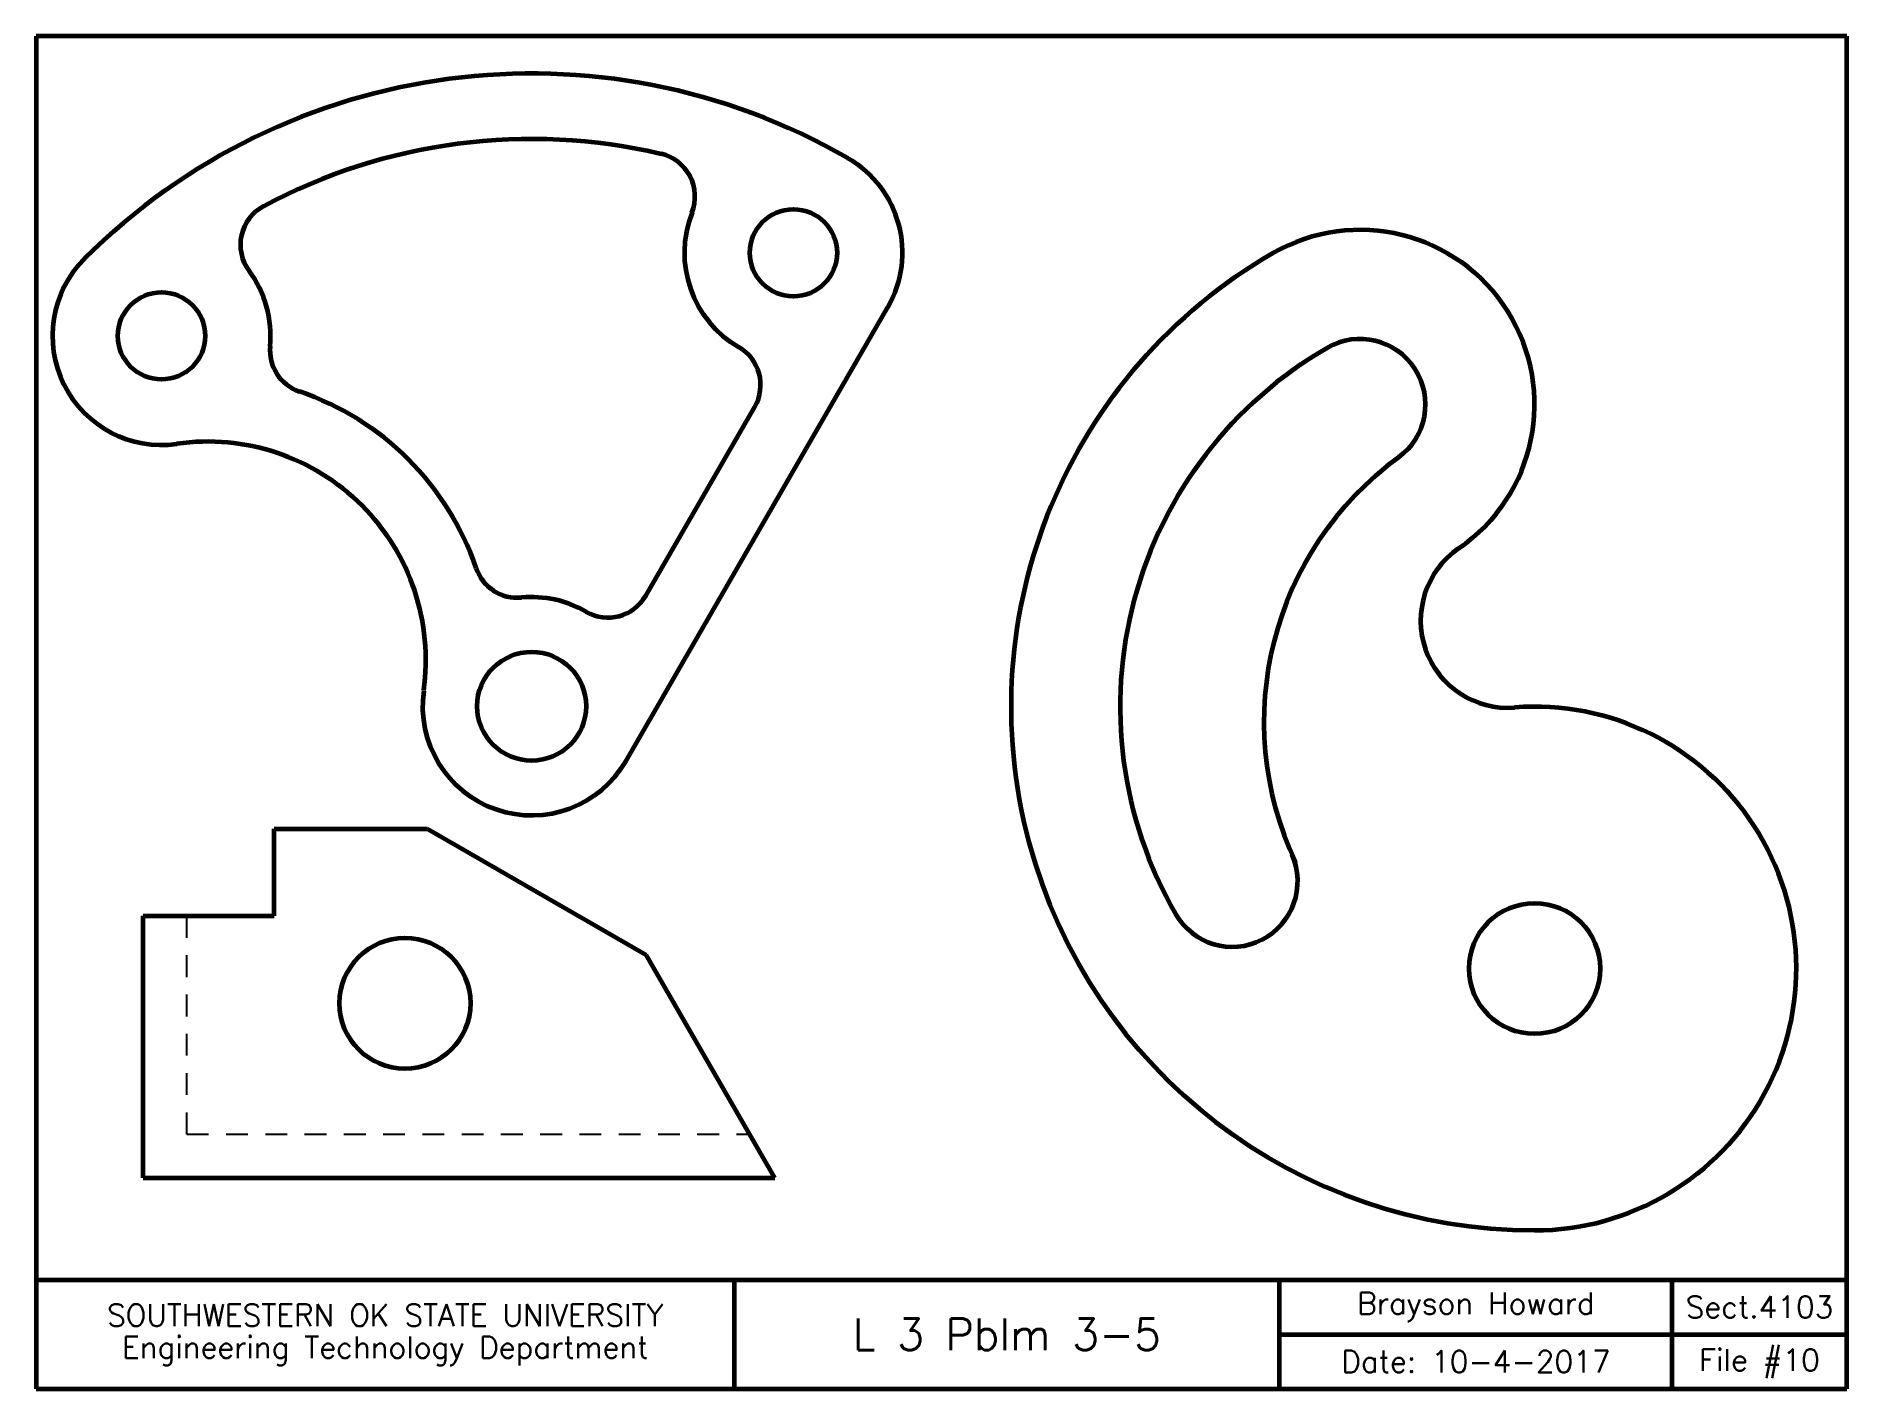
# Model space of a CAD drawing. Header units: inches. Extents: x 0 to 10.4, y 0 to 7.8.
import ezdxf
from ezdxf.enums import TextEntityAlignment as Align

# ---------------------------------------------------------------- set-up
doc = ezdxf.new("R2010")
doc.units = ezdxf.units.IN
doc.header["$MEASUREMENT"] = 0
doc.linetypes.add('HIDDEN2', pattern=[0.1875, 0.125, -0.0625])
doc.layers.add('Borders', color=1, linetype='Continuous', lineweight=60)
doc.layers.add('Object', color=7, linetype='Continuous', lineweight=60)
doc.layers.add('Hidden', color=104, linetype='HIDDEN2')
doc.layers.add('Text', color=5, linetype='Continuous')
doc.styles.add('Romans', font='romans.shx')

msp = doc.modelspace()

# ---------------------------------------------------------------- linework, layer by layer
at = {"layer": 'Borders'}
for p, q in [((10.375, 7.75), (0, 7.75)), ((0, 7.75), (0, 0)), ((10.375, 0), (10.375, 7.75)), ((0, 0.625), (10.375, 0.625)), ((4, 0.625), (4, 0)), ((7.125, 0), (7.125, 0.625)), ((9.375, 0), (9.375, 0.625)), ((7.125, 0.312), (10.375, 0.312)), ((0, 0), (10.375, 0))]:
    msp.add_line(p, q, dxfattribs=at)
at = {"layer": 'Hidden'}
for q in [(0.863, 2.709), (4.089, 1.459)]:
    msp.add_line((0.863, 1.459), q, dxfattribs=at)
at = {"layer": 'Object'}
for p, q in [((3.38, 3.599), (4.88, 6.197)), ((3.493, 4.544), (4.118, 5.627)), ((1.363, 2.709), (1.363, 3.209)), ((1.363, 3.209), (2.243, 3.209)), ((2.243, 3.209), (3.496, 2.486)), ((0.613, 1.209), (0.613, 2.709)), ((0.613, 2.709), (1.363, 2.709)), ((4.233, 1.209), (3.496, 2.486)), ((0.613, 1.209), (4.233, 1.209))]:
    msp.add_line(p, q, dxfattribs=at)
for centre, radius in [((4.339, 6.509), 0.25), ((0.718, 6.033), 0.25), ((2.839, 3.911), 0.312), ((8.586, 2.408), 0.375), ((2.113, 2.209), 0.375)]:
    msp.add_circle(centre, radius, dxfattribs=at)
for centre, radius, start, end in [((2.839, 3.911), 3.625, 60, 135), ((2.839, 3.911), 3.25, 76.7711, 118.2289), ((3.525, 6.832), 0.25, 338.3855, 76.7711), ((4.339, 6.509), 0.625, 330, 60), ((1.42, 6.555), 0.25, 118.2289, 216.6145), ((4.339, 6.509), 0.625, 158.3855, 240), ((7.586, 5.64), 1, 304.3842, 120), ((0.718, 6.033), 0.625, 135, 278.1301), ((8.586, 3.908), 3, 120, 270), ((0.718, 6.033), 0.625, 354.6367, 36.6145), ((1.589, 5.951), 0.25, 174.6367, 251.1433), ((3.901, 5.752), 0.25, 330, 60), ((8.586, 3.908), 2.375, 120, 210), ((7.586, 5.64), 0.375, 306.0576, 120), ((0.983, 4.177), 1.625, 18.8567, 71.1433), ((0.983, 4.177), 1.25, 351.8699, 98.1301), ((8.91, 3.821), 1.875, 126.0576, 205.3458), ((8.433, 4.402), 0.5, 124.3842, 274.3842), ((2.757, 4.783), 0.25, 198.8567, 275.3633), ((2.839, 3.911), 0.625, 60, 95.3633), ((3.276, 4.669), 0.25, 240, 330), ((2.839, 3.911), 0.625, 171.8699, 330), ((8.586, 2.408), 1.5, 270, 94.3842), ((6.854, 2.908), 0.375, 210, 23.9424), ((8.586, 2.408), 1.5, 155.986, 156.1832)]:
    msp.add_arc(centre, radius, start, end, dxfattribs=at)
msp.add_open_spline([(0, 0), (0.333, 0), (0.667, 0), (1, 0)], degree=3, dxfattribs=at)

# ---------------------------------------------------------------- texts
at = {"layer": 'Text', "style": 'Romans'}
for s, height, p in [('Brayson Howard', 0.125, (8.25, 0.469)), ('Sect.4103', 0.125, (9.875, 0.469)), ('SOUTHWESTERN OK STATE UNIVERSITY', 0.125, (2, 0.422)), ('L 3 Pblm 3-5', 0.18, (5.562, 0.312)), ('Engineering Technology Department', 0.125, (2, 0.22)), ('Date: 10-4-2017', 0.125, (8.25, 0.156)), ('File #10', 0.125, (9.875, 0.156))]:
    msp.add_text(s, height=height, dxfattribs=at).set_placement(p, align=Align.MIDDLE)

doc.saveas('drawing.dxf')
